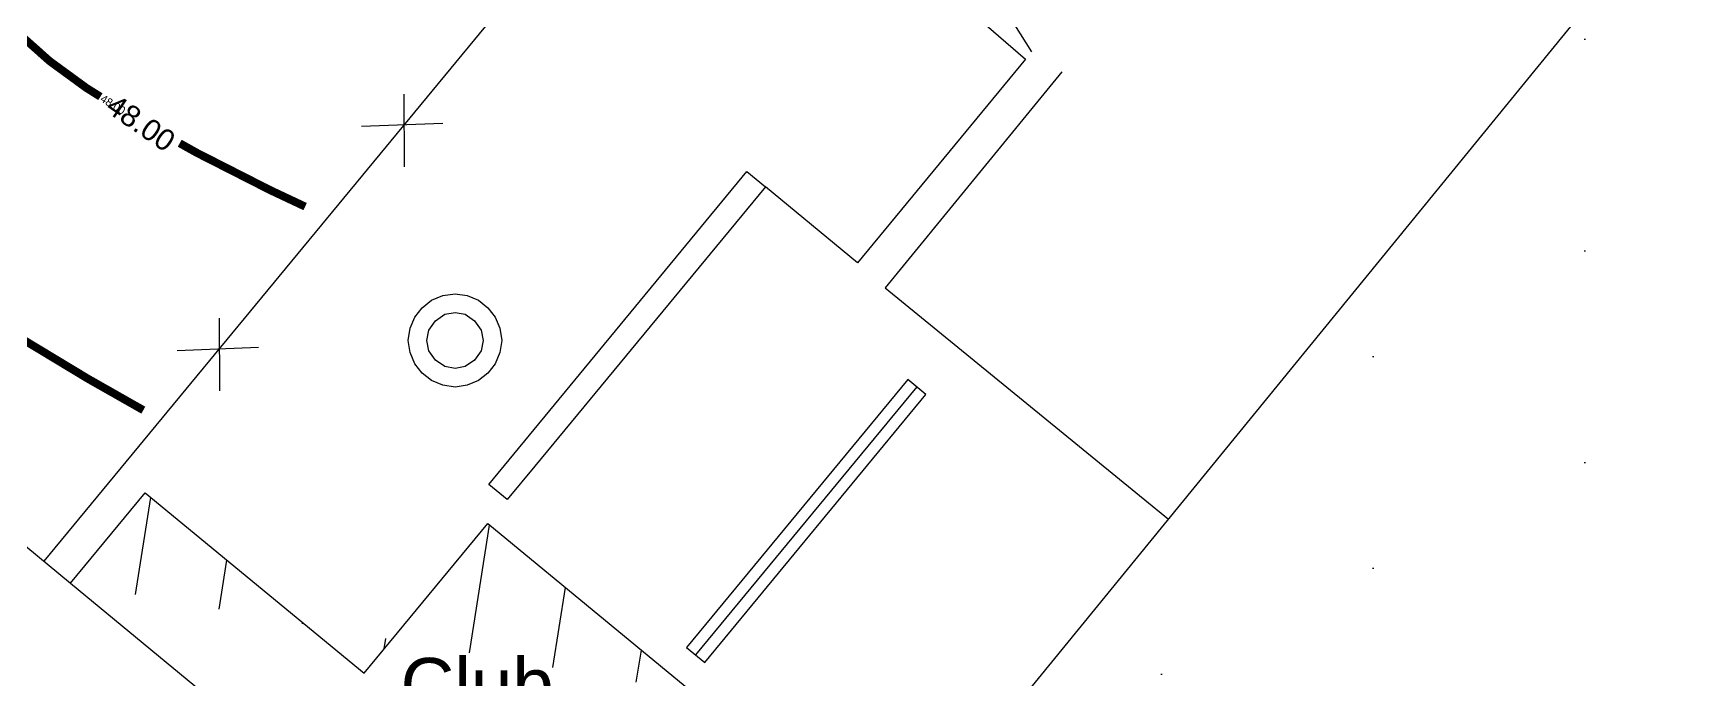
# Model space of a CAD drawing. Header units: metres. Extents: x 64 to 796628, y 142 to 671743.
# Drawn here: x 168 to 230.3, y 207.5 to 231.8 of the extents above; entities that cross this region are included whole.
import ezdxf
from ezdxf.enums import TextEntityAlignment as Align

# ---------------------------------------------------------------- set-up
doc = ezdxf.new("R2010")
doc.units = ezdxf.units.M
doc.header["$LTSCALE"] = 2
doc.linetypes.add('ACAD_ISO02W100', pattern=[15, 12, -3])
for name, color, linetype in [('Bâtiment', 1, 'Continuous'), ('Cotation Courbes de niveau', 246, 'Continuous'), ('COURBE PRINCIPALE', 246, 'Continuous'), ('Limtes végétative', 92, 'Continuous'), ('piste', 7, 'ACAD_ISO02W100'), ('SYMBOL_PUITS', 5, 'Continuous'), ('texte', 7, 'Continuous')]:
    doc.layers.add(name, color=color, linetype=linetype)
doc.layers.add('SYMBOL_ARBRE', color=3, linetype='Continuous', lineweight=25)
doc.layers.add('SYMBOL_CLOTURE', color=7, linetype='Continuous', lineweight=25)
doc.styles.add('Text pro', font='txt.shx', dxfattribs={"height": 5, "bigfont": 'bigfont.shx'})
pattern_1 = [(261, (-364025.7696, -375482.0903), (3.135910481, -0.496679427), [])]
pattern_2 = [(90, (-364025.7696, -375482.09), (-7.9375, 3.96875), [0, -7.9375])]

# ---------------------------------------------------------------- blocks, each defined once
blk = doc.blocks.new('043')
at = {"color": 0, "linetype": 'Continuous'}
for p, q in [((-0.35, 0.35), (-0.25, 0.43)), ((-0.25, 0.43), (-0.13, 0.48)), ((-0.13, 0.48), (0, 0.5)), ((0, 0.5), (0.13, 0.48)), ((0.13, 0.48), (0.25, 0.43)), ((0.25, 0.43), (0.35, 0.35)), ((-0.48, 0.13), (-0.43, 0.25)), ((-0.43, 0.25), (-0.35, 0.35)), ((-0.28, 0.11), (-0.21, 0.21)), ((-0.21, 0.21), (-0.11, 0.28)), ((-0.11, 0.28), (0, 0.3)), ((0, 0.3), (0.11, 0.28)), ((0.11, 0.28), (0.21, 0.21)), ((0.21, 0.21), (0.28, 0.11)), ((0.35, 0.35), (0.43, 0.25)), ((0.43, 0.25), (0.48, 0.13)), ((-0.5, 0), (-0.48, 0.13)), ((-0.48, -0.13), (-0.5, 0)), ((-0.3, 0), (-0.28, 0.11)), ((-0.28, -0.11), (-0.3, 0)), ((0.28, 0.11), (0.3, 0)), ((0.3, 0), (0.28, -0.11)), ((0.48, 0.13), (0.5, 0)), ((0.5, 0), (0.48, -0.13)), ((-0.43, -0.25), (-0.48, -0.13)), ((-0.21, -0.21), (-0.28, -0.11)), ((0.28, -0.11), (0.21, -0.21)), ((0.48, -0.13), (0.43, -0.25)), ((-0.35, -0.35), (-0.43, -0.25)), ((-0.25, -0.43), (-0.35, -0.35)), ((-0.11, -0.28), (-0.21, -0.21)), ((0, -0.3), (-0.11, -0.28)), ((0.11, -0.28), (0, -0.3)), ((0.21, -0.21), (0.11, -0.28)), ((0.35, -0.35), (0.25, -0.43)), ((0.43, -0.25), (0.35, -0.35)), ((-0.13, -0.48), (-0.25, -0.43)), ((0, -0.5), (-0.13, -0.48)), ((0.13, -0.48), (0, -0.5)), ((0.25, -0.43), (0.13, -0.48))]:
    blk.add_line(p, q, dxfattribs=at)
blk = doc.blocks.new('puit')
at = {"layer": 'SYMBOL_PUITS', "xscale": 7, "yscale": 7, "zscale": 7}
blk.add_blockref('043', (0.08, -0.03, -0.39), dxfattribs=at)

msp = doc.modelspace()

# ---------------------------------------------------------------- hatches: boundary and pattern name
at = {"layer": 'Bâtiment'}
h = msp.add_hatch(dxfattribs=at)
h.set_pattern_fill('ANSI31', color=256, angle=216, style=0)
h.set_pattern_definition(pattern_1)
edge = h.paths.add_edge_path()
edge.add_line((180.35, 207.76), (184.985, 213.379))
edge.add_line((184.985, 213.379), (192.385, 207.275))
edge.add_line((192.385, 207.275), (192.263, 207.126))
edge.add_line((169.35, 211.14), (184.956, 198.267))
edge.add_line((169.35, 211.14), (172.144, 214.528))
edge.add_line((172.144, 214.528), (180.35, 207.76))
h.paths.add_polyline_path([(181.219, 208.835), (188.597, 208.835), (188.597, 202.434), (181.219, 202.434)], flags=25)
h = msp.add_hatch(dxfattribs=at)
h.set_pattern_fill('ANSI31', color=256, angle=216, style=0)
h.set_pattern_definition(pattern_1)
edge = h.paths.add_edge_path()
edge.add_line((180.35, 207.76), (184.985, 213.379))
edge.add_line((184.985, 213.379), (192.385, 207.275))
edge.add_line((192.385, 207.275), (192.263, 207.126))
edge.add_line((169.35, 211.14), (184.956, 198.267))
edge.add_line((169.35, 211.14), (172.144, 214.528))
edge.add_line((172.144, 214.528), (180.35, 207.76))
h.paths.add_polyline_path([(181.219, 208.835), (188.597, 208.835), (188.597, 202.434), (181.219, 202.434)], flags=25)
h = msp.add_hatch(dxfattribs=at)
h.set_pattern_fill('ANSI31', color=256, angle=216, style=0)
h.set_pattern_definition(pattern_1)
edge = h.paths.add_edge_path()
edge.add_line((180.35, 207.76), (184.985, 213.379))
edge.add_line((184.985, 213.379), (192.385, 207.275))
edge.add_line((192.385, 207.275), (192.263, 207.126))
edge.add_line((169.35, 211.14), (184.956, 198.267))
edge.add_line((169.35, 211.14), (172.144, 214.528))
edge.add_line((172.144, 214.528), (180.35, 207.76))
h.paths.add_polyline_path([(181.219, 208.835), (188.597, 208.835), (188.597, 202.434), (181.219, 202.434)], flags=25)
h = msp.add_hatch(dxfattribs=at)
h.set_pattern_fill('ANSI31', color=256, angle=216, style=0)
h.set_pattern_definition(pattern_1)
edge = h.paths.add_edge_path()
edge.add_line((180.35, 207.76), (184.985, 213.379))
edge.add_line((184.985, 213.379), (192.385, 207.275))
edge.add_line((192.385, 207.275), (192.263, 207.126))
edge.add_line((169.35, 211.14), (184.956, 198.267))
edge.add_line((169.35, 211.14), (172.144, 214.528))
edge.add_line((172.144, 214.528), (180.35, 207.76))
h.paths.add_polyline_path([(181.219, 208.835), (188.597, 208.835), (188.597, 202.434), (181.219, 202.434)], flags=25)
h = msp.add_hatch(dxfattribs=at)
h.set_pattern_fill('ANSI31', color=256, angle=216, style=0)
h.set_pattern_definition(pattern_1)
edge = h.paths.add_edge_path()
edge.add_line((180.35, 207.76), (184.985, 213.379))
edge.add_line((184.985, 213.379), (192.385, 207.275))
edge.add_line((192.385, 207.275), (192.263, 207.126))
edge.add_line((169.35, 211.14), (184.956, 198.267))
edge.add_line((169.35, 211.14), (172.144, 214.528))
edge.add_line((172.144, 214.528), (180.35, 207.76))
h.paths.add_polyline_path([(181.219, 208.835), (188.597, 208.835), (188.597, 202.434), (181.219, 202.434)], flags=25)
at = {"layer": 'Limtes végétative'}
h = msp.add_hatch(dxfattribs=at)
h.set_pattern_fill('DOTS', color=256, scale=5, angle=90, style=0)
h.set_pattern_definition(pattern_2)
edge = h.paths.add_edge_path()
edge.add_line((254.976, 274.103), (319.397, 221.519))
edge.add_line((204.513, 206.203), (257.953, 271.673))
edge.add_line((319.394, 221.521), (293.603, 190.255))
edge.add_line((208.022, 179.241), (253.545, 141.691))
edge.add_line((192.732, 191.853), (207.862, 179.373))
edge.add_line((200.304, 201.046), (203.026, 204.381))
edge.add_line((200.304, 201.046), (192.725, 191.858))
edge.add_line((293.603, 190.255), (253.545, 141.691))
h = msp.add_hatch(dxfattribs=at)
h.set_pattern_fill('DOTS', color=256, scale=5, angle=90, style=0)
h.set_pattern_definition(pattern_2)
edge = h.paths.add_edge_path()
edge.add_line((254.976, 274.103), (319.397, 221.519))
edge.add_line((204.513, 206.203), (257.953, 271.673))
edge.add_line((319.394, 221.521), (293.603, 190.255))
edge.add_line((208.022, 179.241), (253.545, 141.691))
edge.add_line((192.732, 191.853), (207.862, 179.373))
edge.add_line((200.304, 201.046), (203.026, 204.381))
edge.add_line((200.304, 201.046), (192.725, 191.858))
edge.add_line((293.603, 190.255), (253.545, 141.691))
h = msp.add_hatch(dxfattribs=at)
h.set_pattern_fill('DOTS', color=256, scale=5, angle=90, style=0)
h.set_pattern_definition(pattern_2)
edge = h.paths.add_edge_path()
edge.add_line((254.976, 274.103), (319.397, 221.519))
edge.add_line((204.513, 206.203), (257.953, 271.673))
edge.add_line((319.394, 221.521), (293.603, 190.255))
edge.add_line((208.022, 179.241), (253.545, 141.691))
edge.add_line((192.732, 191.853), (207.862, 179.373))
edge.add_line((200.304, 201.046), (203.026, 204.381))
edge.add_line((200.304, 201.046), (192.725, 191.858))
edge.add_line((293.603, 190.255), (253.545, 141.691))
h = msp.add_hatch(dxfattribs=at)
h.set_pattern_fill('DOTS', color=256, scale=5, angle=90, style=0)
h.set_pattern_definition(pattern_2)
edge = h.paths.add_edge_path()
edge.add_line((254.976, 274.103), (319.397, 221.519))
edge.add_line((204.513, 206.203), (257.953, 271.673))
edge.add_line((319.394, 221.521), (293.603, 190.255))
edge.add_line((208.022, 179.241), (253.545, 141.691))
edge.add_line((192.732, 191.853), (207.862, 179.373))
edge.add_line((200.304, 201.046), (203.026, 204.381))
edge.add_line((200.304, 201.046), (192.725, 191.858))
edge.add_line((293.603, 190.255), (253.545, 141.691))
h = msp.add_hatch(dxfattribs=at)
h.set_pattern_fill('DOTS', color=256, scale=5, angle=90, style=0)
h.set_pattern_definition(pattern_2)
edge = h.paths.add_edge_path()
edge.add_line((254.976, 274.103), (319.397, 221.519))
edge.add_line((204.513, 206.203), (257.953, 271.673))
edge.add_line((319.394, 221.521), (293.603, 190.255))
edge.add_line((208.022, 179.241), (253.545, 141.691))
edge.add_line((192.732, 191.853), (207.862, 179.373))
edge.add_line((200.304, 201.046), (203.026, 204.381))
edge.add_line((200.304, 201.046), (192.725, 191.858))
edge.add_line((293.603, 190.255), (253.545, 141.691))

# ---------------------------------------------------------------- linework, layer by layer
for p, q in [((205.139, 230.783), (198.848, 223.155)), ((205.139, 230.783), (198.848, 223.155)), ((205.139, 230.783), (198.848, 223.155)), ((205.139, 230.783), (198.848, 223.155)), ((205.139, 230.783), (198.848, 223.155)), ((206.505, 230.32), (199.884, 222.209)), ((206.505, 230.32), (199.884, 222.209)), ((206.505, 230.32), (199.884, 222.209)), ((206.505, 230.32), (199.884, 222.209)), ((206.505, 230.32), (199.884, 222.209)), ((185.027, 214.845), (194.702, 226.574)), ((185.027, 214.845), (194.702, 226.574)), ((185.027, 214.845), (194.702, 226.574)), ((185.027, 214.845), (194.702, 226.574)), ((185.027, 214.845), (194.702, 226.574)), ((194.702, 226.574), (195.397, 226.002)), ((194.702, 226.574), (195.397, 226.002)), ((194.702, 226.574), (195.397, 226.002)), ((194.702, 226.574), (195.397, 226.002)), ((194.702, 226.574), (195.397, 226.002)), ((195.397, 226.002), (186.752, 215.521)), ((195.397, 226.002), (186.752, 215.521)), ((195.397, 226.002), (186.752, 215.521)), ((195.397, 226.002), (186.752, 215.521)), ((195.397, 226.002), (186.752, 215.521)), ((198.848, 223.155), (195.397, 226.002)), ((198.848, 223.155), (195.397, 226.002)), ((198.848, 223.155), (195.397, 226.002)), ((198.848, 223.155), (195.397, 226.002)), ((198.848, 223.155), (195.397, 226.002)), ((199.884, 222.209), (210.503, 213.541)), ((199.884, 222.209), (210.503, 213.541)), ((199.884, 222.209), (210.503, 213.541)), ((199.884, 222.209), (210.503, 213.541)), ((199.884, 222.209), (210.503, 213.541)), ((200.726, 218.782), (192.435, 208.731)), ((200.726, 218.782), (192.435, 208.731)), ((200.726, 218.782), (192.435, 208.731)), ((200.726, 218.782), (192.435, 208.731)), ((200.726, 218.782), (192.435, 208.731)), ((201.411, 218.217), (200.726, 218.782)), ((201.411, 218.217), (200.726, 218.782)), ((201.411, 218.217), (200.726, 218.782)), ((201.411, 218.217), (200.726, 218.782)), ((201.411, 218.217), (200.726, 218.782)), ((193.12, 208.166), (201.411, 218.217)), ((193.12, 208.166), (201.411, 218.217)), ((193.12, 208.166), (201.411, 218.217)), ((193.12, 208.166), (201.411, 218.217)), ((193.12, 208.166), (201.411, 218.217)), ((186.752, 215.521), (185.715, 214.274)), ((186.752, 215.521), (185.715, 214.274)), ((186.752, 215.521), (185.715, 214.274)), ((186.752, 215.521), (185.715, 214.274)), ((186.752, 215.521), (185.715, 214.274)), ((185.715, 214.274), (185.027, 214.845)), ((185.715, 214.274), (185.027, 214.845)), ((185.715, 214.274), (185.027, 214.845)), ((185.715, 214.274), (185.027, 214.845)), ((185.715, 214.274), (185.027, 214.845)), ((167.668, 212.527), (169.35, 211.14)), ((167.668, 212.527), (169.35, 211.14)), ((167.668, 212.527), (169.35, 211.14)), ((167.668, 212.527), (169.35, 211.14)), ((167.668, 212.527), (169.35, 211.14)), ((169.35, 211.14), (169.35, 211.14)), ((169.35, 211.14), (169.35, 211.14)), ((169.35, 211.14), (169.35, 211.14)), ((169.35, 211.14), (169.35, 211.14)), ((169.35, 211.14), (169.35, 211.14)), ((192.435, 208.731), (193.12, 208.166)), ((192.435, 208.731), (193.12, 208.166)), ((192.435, 208.731), (193.12, 208.166)), ((192.435, 208.731), (193.12, 208.166)), ((192.435, 208.731), (193.12, 208.166))]:
    msp.add_line(p, q)
msp.add_point((169.35, 211.14))
msp.add_point((169.35, 211.14))
msp.add_point((169.35, 211.14))
msp.add_point((169.35, 211.14))
msp.add_point((169.35, 211.14))
at = {"layer": 'Bâtiment'}
for p, q in [((201.069, 218.5), (192.778, 208.448)), ((201.069, 218.5), (192.778, 208.448)), ((201.069, 218.5), (192.778, 208.448)), ((201.069, 218.5), (192.778, 208.448)), ((201.069, 218.5), (192.778, 208.448)), ((169.35, 211.14), (172.144, 214.528)), ((169.35, 211.14), (172.144, 214.528)), ((169.35, 211.14), (172.144, 214.528)), ((169.35, 211.14), (172.144, 214.528)), ((169.35, 211.14), (172.144, 214.528)), ((172.144, 214.528), (180.35, 207.76)), ((172.144, 214.528), (180.35, 207.76)), ((172.144, 214.528), (180.35, 207.76)), ((172.144, 214.528), (180.35, 207.76)), ((172.144, 214.528), (180.35, 207.76)), ((180.35, 207.76), (184.985, 213.379)), ((180.35, 207.76), (184.985, 213.379)), ((180.35, 207.76), (184.985, 213.379)), ((180.35, 207.76), (184.985, 213.379)), ((180.35, 207.76), (184.985, 213.379)), ((184.985, 213.379), (192.385, 207.275)), ((184.985, 213.379), (192.385, 207.275)), ((184.985, 213.379), (192.385, 207.275)), ((184.985, 213.379), (192.385, 207.275)), ((184.985, 213.379), (192.385, 207.275)), ((169.35, 211.14), (184.956, 198.267)), ((169.35, 211.14), (184.956, 198.267)), ((169.35, 211.14), (184.956, 198.267)), ((169.35, 211.14), (184.956, 198.267)), ((169.35, 211.14), (184.956, 198.267)), ((192.778, 208.448), (192.778, 208.448)), ((192.778, 208.448), (192.778, 208.448)), ((192.778, 208.448), (192.778, 208.448)), ((192.778, 208.448), (192.778, 208.448)), ((192.778, 208.448), (192.778, 208.448))]:
    msp.add_line(p, q, dxfattribs=at)
at = {"layer": 'COURBE PRINCIPALE', "const_width": 0.3, "flags": 128}
for points, elevation in [([(170.467, 229.382), (169.938, 229.714), (168.563, 230.718), (167.579, 231.595)], 48), ([(170.467, 229.382), (169.938, 229.714), (168.563, 230.718), (167.579, 231.595)], 48), ([(170.467, 229.382), (169.938, 229.714), (168.563, 230.718), (167.579, 231.595)], 48), ([(170.467, 229.382), (169.938, 229.714), (168.563, 230.718), (167.579, 231.595)], 48), ([(170.467, 229.382), (169.938, 229.714), (168.563, 230.718), (167.579, 231.595)], 48), ([(178.142, 225.261), (176.831, 225.878), (174.104, 227.266), (173.44, 227.636)], 48), ([(178.142, 225.261), (176.831, 225.878), (174.104, 227.266), (173.44, 227.636)], 48), ([(178.142, 225.261), (176.831, 225.878), (174.104, 227.266), (173.44, 227.636)], 48), ([(178.142, 225.261), (176.831, 225.878), (174.104, 227.266), (173.44, 227.636)], 48), ([(178.142, 225.261), (176.831, 225.878), (174.104, 227.266), (173.44, 227.636)], 48), ([(172.076, 217.627), (169.977, 218.82), (167.597, 220.258), (167.244, 220.497)], 47), ([(172.076, 217.627), (169.977, 218.82), (167.597, 220.258), (167.244, 220.497)], 47), ([(172.076, 217.627), (169.977, 218.82), (167.597, 220.258), (167.244, 220.497)], 47), ([(172.076, 217.627), (169.977, 218.82), (167.597, 220.258), (167.244, 220.497)], 47), ([(172.076, 217.627), (169.977, 218.82), (167.597, 220.258), (167.244, 220.497)], 47)]:
    msp.add_lwpolyline(points, dxfattribs=dict(at, elevation=elevation))
at = {"layer": 'piste'}
msp.add_arc((285.151, 282.863), 95.117, 182.4134, 212.99319, dxfattribs=at)
msp.add_arc((285.151, 282.863), 95.117, 182.4134, 212.99319, dxfattribs=at)
msp.add_arc((285.151, 282.863), 95.117, 182.4134, 212.99319, dxfattribs=at)
msp.add_arc((285.151, 282.863), 95.117, 182.4134, 212.99319, dxfattribs=at)
msp.add_arc((285.151, 282.863), 95.117, 182.4134, 212.99319, dxfattribs=at)
at = {"layer": 'SYMBOL_ARBRE'}
msp.add_line((204.513, 206.203), (257.953, 271.673), dxfattribs=at)
msp.add_line((204.513, 206.203), (257.953, 271.673), dxfattribs=at)
msp.add_line((204.513, 206.203), (257.953, 271.673), dxfattribs=at)
msp.add_line((204.513, 206.203), (257.953, 271.673), dxfattribs=at)
msp.add_line((204.513, 206.203), (257.953, 271.673), dxfattribs=at)
at = {"layer": 'SYMBOL_CLOTURE'}
for p, q in [((192.75, 241.548), (168.349, 211.966)), ((192.75, 241.548), (168.349, 211.966)), ((192.75, 241.548), (168.349, 211.966)), ((192.75, 241.548), (168.349, 211.966)), ((192.75, 241.548), (168.349, 211.966)), ((192.75, 241.548, 0.002), (205.139, 230.783)), ((192.75, 241.548, 0.002), (205.139, 230.783)), ((192.75, 241.548, 0.002), (205.139, 230.783)), ((192.75, 241.548, 0.002), (205.139, 230.783)), ((192.75, 241.548, 0.002), (205.139, 230.783)), ((181.861, 226.756, -7.836), (181.85, 229.48, -7.836)), ((181.861, 226.756, -7.836), (181.85, 229.48, -7.836)), ((181.861, 226.756, -7.836), (181.85, 229.48, -7.836)), ((181.861, 226.756, -7.836), (181.85, 229.48, -7.836)), ((181.861, 226.756, -7.836), (181.85, 229.48, -7.836)), ((180.259, 228.275, -7.836), (183.307, 228.395, -7.836)), ((180.259, 228.275, -7.836), (183.307, 228.395, -7.836)), ((180.259, 228.275, -7.836), (183.307, 228.395, -7.836)), ((180.259, 228.275, -7.836), (183.307, 228.395, -7.836)), ((180.259, 228.275, -7.836), (183.307, 228.395, -7.836)), ((174.943, 218.349, -7.836), (174.932, 221.073, -7.836)), ((174.943, 218.349, -7.836), (174.932, 221.073, -7.836)), ((174.943, 218.349, -7.836), (174.932, 221.073, -7.836)), ((174.943, 218.349, -7.836), (174.932, 221.073, -7.836)), ((174.943, 218.349, -7.836), (174.932, 221.073, -7.836)), ((173.341, 219.868, -7.836), (176.389, 219.988, -7.836)), ((173.341, 219.868, -7.836), (176.389, 219.988, -7.836)), ((173.341, 219.868, -7.836), (176.389, 219.988, -7.836)), ((173.341, 219.868, -7.836), (176.389, 219.988, -7.836)), ((173.341, 219.868, -7.836), (176.389, 219.988, -7.836))]:
    msp.add_line(p, q, dxfattribs=at)

# ---------------------------------------------------------------- block references
at = {"layer": 'SYMBOL_PUITS', "linetype": 'Continuous', "xscale": 0.5, "yscale": 0.5, "zscale": 0.5}
msp.add_blockref('puit', (183.719, 220.258), dxfattribs=at)
msp.add_blockref('puit', (183.719, 220.258), dxfattribs=at)
msp.add_blockref('puit', (183.719, 220.258), dxfattribs=at)
msp.add_blockref('puit', (183.719, 220.258), dxfattribs=at)
msp.add_blockref('puit', (183.719, 220.258), dxfattribs=at)

# ---------------------------------------------------------------- texts
at = {"layer": 'Cotation Courbes de niveau', "oblique": 360}
msp.add_text('48.00', height=0.3, rotation=327.93918, dxfattribs=at).set_placement((170.939, 229.087, 48), align=Align.MIDDLE_CENTER)
msp.add_text('48.00', height=0.3, rotation=327.93918, dxfattribs=at).set_placement((170.939, 229.087, 48), align=Align.MIDDLE_CENTER)
msp.add_text('48.00', height=0.3, rotation=327.93918, dxfattribs=at).set_placement((170.939, 229.087, 48), align=Align.MIDDLE_CENTER)
msp.add_text('48.00', height=0.3, rotation=327.93918, dxfattribs=at).set_placement((170.939, 229.087, 48), align=Align.MIDDLE_CENTER)
msp.add_text('48.00', height=0.3, rotation=327.93918, dxfattribs=at).set_placement((170.939, 229.087, 48), align=Align.MIDDLE_CENTER)
msp.add_text('48.00', height=0.3, rotation=327.93918, dxfattribs=at).set_placement((170.939, 229.087, 48), align=Align.MIDDLE_CENTER)
msp.add_text('48.00', height=0.3, rotation=327.93918, dxfattribs=at).set_placement((170.939, 229.087, 48), align=Align.MIDDLE_CENTER)
msp.add_text('48.00', height=0.3, rotation=327.93918, dxfattribs=at).set_placement((170.939, 229.087, 48), align=Align.MIDDLE_CENTER)
msp.add_text('48.00', height=0.3, rotation=327.93918, dxfattribs=at).set_placement((170.939, 229.087, 48), align=Align.MIDDLE_CENTER)
msp.add_text('48.00', height=0.3, rotation=327.93918, dxfattribs=at).set_placement((170.939, 229.087, 48), align=Align.MIDDLE_CENTER)
msp.add_text('48.00', height=0.3, rotation=327.93918, dxfattribs=at).set_placement((170.939, 229.087, 48), align=Align.MIDDLE_CENTER)
msp.add_text('48.00', height=0.3, rotation=327.93918, dxfattribs=at).set_placement((170.939, 229.087, 48), align=Align.MIDDLE_CENTER)
msp.add_text('48.00', height=0.3, rotation=327.93918, dxfattribs=at).set_placement((170.939, 229.087, 48), align=Align.MIDDLE_CENTER)
msp.add_text('48.00', height=0.3, rotation=327.93918, dxfattribs=at).set_placement((170.939, 229.087, 48), align=Align.MIDDLE_CENTER)
msp.add_text('48.00', height=0.3, rotation=327.93918, dxfattribs=at).set_placement((170.939, 229.087, 48), align=Align.MIDDLE_CENTER)
msp.add_text('48.00', height=0.3, rotation=327.93918, dxfattribs=at).set_placement((170.939, 229.087, 48), align=Align.MIDDLE_CENTER)
msp.add_text('48.00', height=0.3, rotation=327.93918, dxfattribs=at).set_placement((170.939, 229.087, 48), align=Align.MIDDLE_CENTER)
msp.add_text('48.00', height=0.3, rotation=327.93918, dxfattribs=at).set_placement((170.939, 229.087, 48), align=Align.MIDDLE_CENTER)
msp.add_text('48.00', height=0.3, rotation=327.93918, dxfattribs=at).set_placement((170.939, 229.087, 48), align=Align.MIDDLE_CENTER)
msp.add_text('48.00', height=0.3, rotation=327.93918, dxfattribs=at).set_placement((170.939, 229.087, 48), align=Align.MIDDLE_CENTER)
msp.add_text('48.00', height=0.3, rotation=327.93918, dxfattribs=at).set_placement((170.939, 229.087, 48), align=Align.MIDDLE_CENTER)
msp.add_text('48.00', height=0.3, rotation=327.93918, dxfattribs=at).set_placement((170.939, 229.087, 48), align=Align.MIDDLE_CENTER)
msp.add_text('48.00', height=0.3, rotation=327.93918, dxfattribs=at).set_placement((170.939, 229.087, 48), align=Align.MIDDLE_CENTER)
msp.add_text('48.00', height=0.3, rotation=327.93918, dxfattribs=at).set_placement((170.939, 229.087, 48), align=Align.MIDDLE_CENTER)
msp.add_text('48.00', height=0.3, rotation=327.93918, dxfattribs=at).set_placement((170.939, 229.087, 48), align=Align.MIDDLE_CENTER)
msp.add_text('48.00', height=0.3, rotation=327.93918, dxfattribs=at).set_placement((170.939, 229.087, 48), align=Align.MIDDLE_CENTER)
msp.add_text('48.00', height=0.3, rotation=327.93918, dxfattribs=at).set_placement((170.939, 229.087, 48), align=Align.MIDDLE_CENTER)
msp.add_text('48.00', height=0.3, rotation=327.93918, dxfattribs=at).set_placement((170.939, 229.087, 48), align=Align.MIDDLE_CENTER)
msp.add_text('48.00', height=0.3, rotation=327.93918, dxfattribs=at).set_placement((170.939, 229.087, 48), align=Align.MIDDLE_CENTER)
msp.add_text('48.00', height=0.3, rotation=327.93918, dxfattribs=at).set_placement((170.939, 229.087, 48), align=Align.MIDDLE_CENTER)
msp.add_text('48.00', height=0.3, rotation=327.93918, dxfattribs=at).set_placement((170.939, 229.087, 48), align=Align.MIDDLE_CENTER)
msp.add_text('48.00', height=0.3, rotation=327.93918, dxfattribs=at).set_placement((170.939, 229.087, 48), align=Align.MIDDLE_CENTER)
msp.add_text('48.00', height=0.3, rotation=327.93918, dxfattribs=at).set_placement((170.939, 229.087, 48), align=Align.MIDDLE_CENTER)
msp.add_text('48.00', height=0.3, rotation=327.93918, dxfattribs=at).set_placement((170.939, 229.087, 48), align=Align.MIDDLE_CENTER)
msp.add_text('48.00', height=0.3, rotation=327.93918, dxfattribs=at).set_placement((170.939, 229.087, 48), align=Align.MIDDLE_CENTER)
msp.add_text('48.00', height=0.3, rotation=327.93918, dxfattribs=at).set_placement((170.939, 229.087, 48), align=Align.MIDDLE_CENTER)
msp.add_text('48.00', height=0.3, rotation=327.93918, dxfattribs=at).set_placement((170.939, 229.087, 48), align=Align.MIDDLE_CENTER)
msp.add_text('48.00', height=0.3, rotation=327.93918, dxfattribs=at).set_placement((170.939, 229.087, 48), align=Align.MIDDLE_CENTER)
msp.add_text('48.00', height=0.3, rotation=327.93918, dxfattribs=at).set_placement((170.939, 229.087, 48), align=Align.MIDDLE_CENTER)
msp.add_text('48.00', height=0.3, rotation=327.93918, dxfattribs=at).set_placement((170.939, 229.087, 48), align=Align.MIDDLE_CENTER)
msp.add_text('48.00', height=0.3, rotation=327.93918, dxfattribs=at).set_placement((170.939, 229.087, 48), align=Align.MIDDLE_CENTER)
msp.add_text('48.00', height=0.3, rotation=327.93918, dxfattribs=at).set_placement((170.939, 229.087, 48), align=Align.MIDDLE_CENTER)
msp.add_text('48.00', height=0.3, rotation=327.93918, dxfattribs=at).set_placement((170.939, 229.087, 48), align=Align.MIDDLE_CENTER)
msp.add_text('48.00', height=0.3, rotation=327.93918, dxfattribs=at).set_placement((170.939, 229.087, 48), align=Align.MIDDLE_CENTER)
msp.add_text('48.00', height=0.3, rotation=327.93918, dxfattribs=at).set_placement((170.939, 229.087, 48), align=Align.MIDDLE_CENTER)
msp.add_text('48.00', height=0.3, rotation=327.93918, dxfattribs=at).set_placement((170.939, 229.087, 48), align=Align.MIDDLE_CENTER)
msp.add_text('48.00', height=0.3, rotation=327.93918, dxfattribs=at).set_placement((170.939, 229.087, 48), align=Align.MIDDLE_CENTER)
msp.add_text('48.00', height=0.3, rotation=327.93918, dxfattribs=at).set_placement((170.939, 229.087, 48), align=Align.MIDDLE_CENTER)
msp.add_text('48.00', height=0.3, rotation=327.93918, dxfattribs=at).set_placement((170.939, 229.087, 48), align=Align.MIDDLE_CENTER)
msp.add_text('48.00', height=0.3, rotation=327.93918, dxfattribs=at).set_placement((170.939, 229.087, 48), align=Align.MIDDLE_CENTER)
msp.add_text('48.00', height=0.3, rotation=327.93918, dxfattribs=at).set_placement((170.939, 229.087, 48), align=Align.MIDDLE_CENTER)
msp.add_text('48.00', height=0.3, rotation=327.93918, dxfattribs=at).set_placement((170.939, 229.087, 48), align=Align.MIDDLE_CENTER)
msp.add_text('48.00', height=0.3, rotation=327.93918, dxfattribs=at).set_placement((170.939, 229.087, 48), align=Align.MIDDLE_CENTER)
msp.add_text('48.00', height=0.3, rotation=327.93918, dxfattribs=at).set_placement((170.939, 229.087, 48), align=Align.MIDDLE_CENTER)
msp.add_text('48.00', height=0.3, rotation=327.93918, dxfattribs=at).set_placement((170.939, 229.087, 48), align=Align.MIDDLE_CENTER)
msp.add_text('48.00', height=0.3, rotation=327.93918, dxfattribs=at).set_placement((170.939, 229.087, 48), align=Align.MIDDLE_CENTER)
msp.add_text('48.00', height=0.3, rotation=327.93918, dxfattribs=at).set_placement((170.939, 229.087, 48), align=Align.MIDDLE_CENTER)
msp.add_text('48.00', height=0.3, rotation=327.93918, dxfattribs=at).set_placement((170.939, 229.087, 48), align=Align.MIDDLE_CENTER)
msp.add_text('48.00', height=0.3, rotation=327.93918, dxfattribs=at).set_placement((170.939, 229.087, 48), align=Align.MIDDLE_CENTER)
msp.add_text('48.00', height=0.3, rotation=327.93918, dxfattribs=at).set_placement((170.939, 229.087, 48), align=Align.MIDDLE_CENTER)
msp.add_text('48.00', height=0.3, rotation=327.93918, dxfattribs=at).set_placement((170.939, 229.087, 48), align=Align.MIDDLE_CENTER)
msp.add_text('48.00', height=0.3, rotation=327.93918, dxfattribs=at).set_placement((170.939, 229.087, 48), align=Align.MIDDLE_CENTER)
msp.add_text('48.00', height=0.3, rotation=327.93918, dxfattribs=at).set_placement((170.939, 229.087, 48), align=Align.MIDDLE_CENTER)
msp.add_text('48.00', height=0.3, rotation=327.93918, dxfattribs=at).set_placement((170.939, 229.087, 48), align=Align.MIDDLE_CENTER)
msp.add_text('48.00', height=0.3, rotation=327.93918, dxfattribs=at).set_placement((170.939, 229.087, 48), align=Align.MIDDLE_CENTER)
at = {"layer": 'Cotation Courbes de niveau', "insert": (171.065, 229.52, 47), "char_height": 0.3, "width": 16.92222, "attachment_point": 1, "rotation": 325.3273}
msp.add_mtext('{\\fArial|b0|i0|c0|p34;\\H2.667x;48.00}', dxfattribs=at)
msp.add_mtext('{\\fArial|b0|i0|c0|p34;\\H2.667x;48.00}', dxfattribs=at)
msp.add_mtext('{\\fArial|b0|i0|c0|p34;\\H2.667x;48.00}', dxfattribs=at)
msp.add_mtext('{\\fArial|b0|i0|c0|p34;\\H2.667x;48.00}', dxfattribs=at)
msp.add_mtext('{\\fArial|b0|i0|c0|p34;\\H2.667x;48.00}', dxfattribs=at)
at = {"layer": 'texte', "insert": (181.719, 208.335), "char_height": 2, "width": 19.42222, "attachment_point": 1, "style": 'Text pro'}
msp.add_mtext('{\\fArial|b0|i0|c0|p34;Club\\fArial|b0|i0|c178|p34;\\P\\fArial|b0|i0|c0|p34;canin}', dxfattribs=at)
msp.add_mtext('{\\fArial|b0|i0|c0|p34;Club\\fArial|b0|i0|c178|p34;\\P\\fArial|b0|i0|c0|p34;canin}', dxfattribs=at)
msp.add_mtext('{\\fArial|b0|i0|c0|p34;Club\\fArial|b0|i0|c178|p34;\\P\\fArial|b0|i0|c0|p34;canin}', dxfattribs=at)
msp.add_mtext('{\\fArial|b0|i0|c0|p34;Club\\fArial|b0|i0|c178|p34;\\P\\fArial|b0|i0|c0|p34;canin}', dxfattribs=at)
msp.add_mtext('{\\fArial|b0|i0|c0|p34;Club\\fArial|b0|i0|c178|p34;\\P\\fArial|b0|i0|c0|p34;canin}', dxfattribs=at)

doc.saveas('drawing.dxf')
